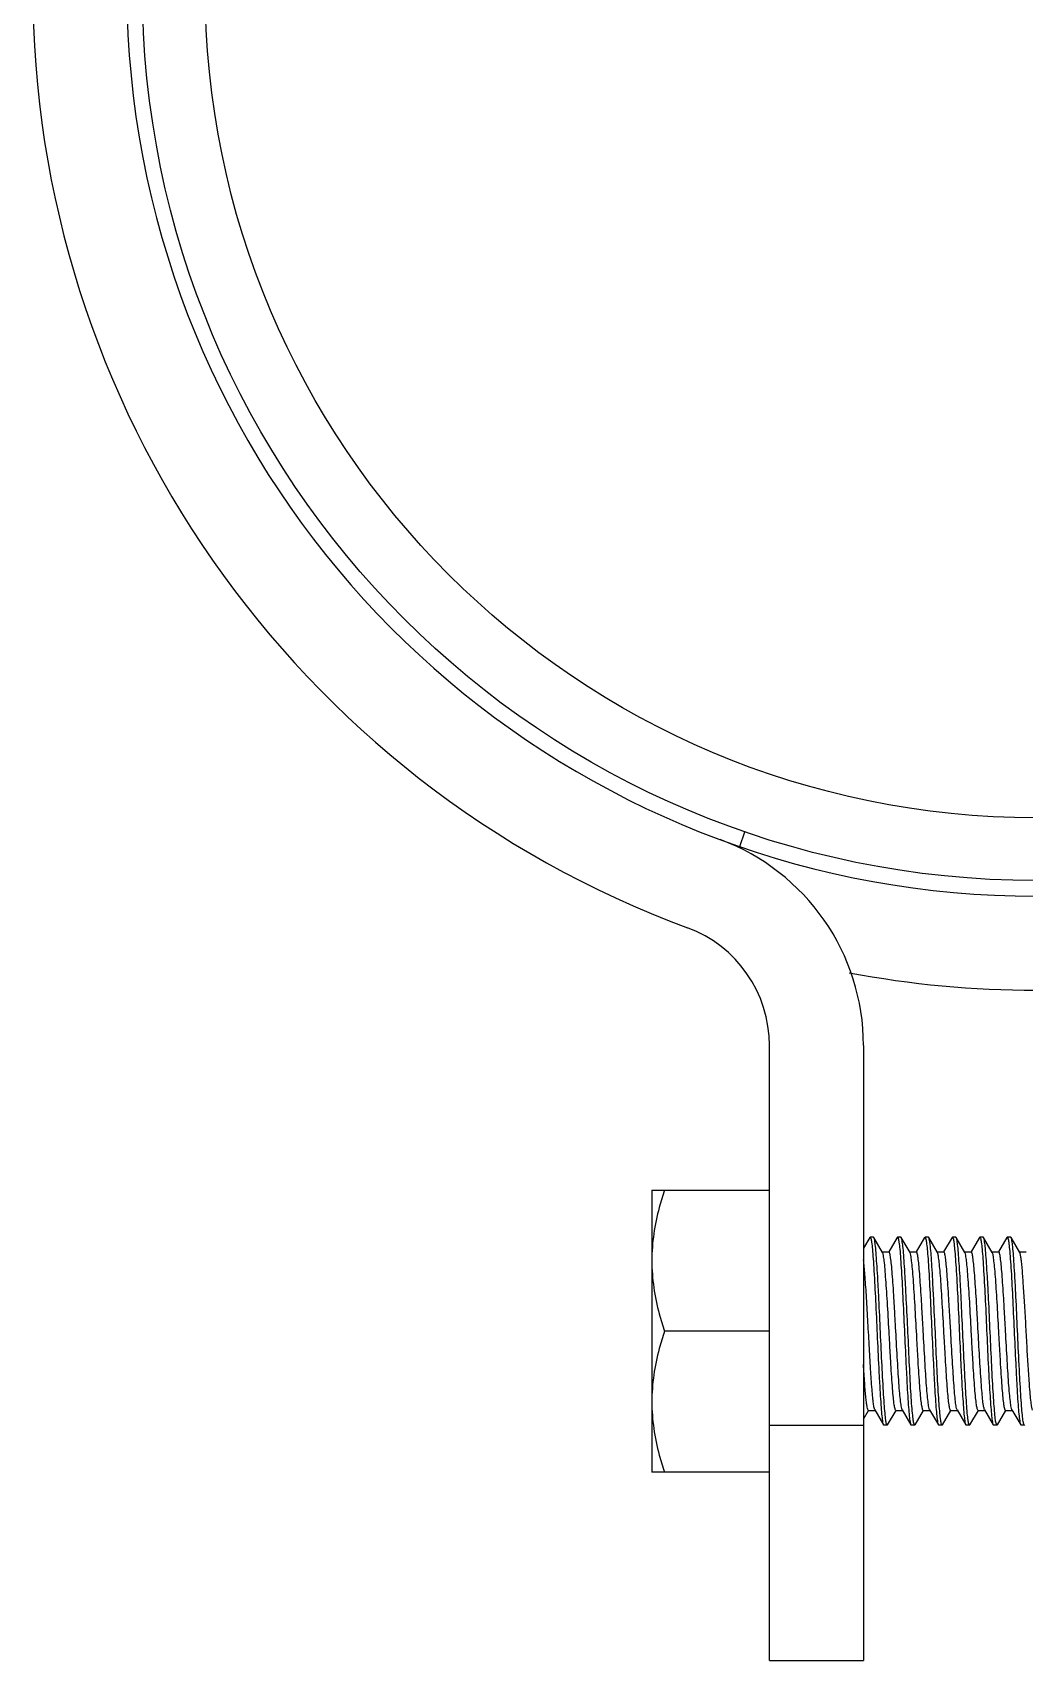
# Model space of a CAD drawing. Extents: x 27938 to 1507990, y 110129 to 923079.
# Drawn here: x 546779 to 547514, y 376821 to 378027 of the extents above; entities that cross this region are included whole.
import ezdxf

# ---------------------------------------------------------------- set-up
doc = ezdxf.new("R2010")
doc.units = 0
doc.header["$LTSCALE"] = 1000
doc.header["$MEASUREMENT"] = 0

msp = doc.modelspace()

# ---------------------------------------------------------------- linework, layer by layer
at = {"linetype": 'Continuous'}
for p, q in [((547303.2, 377423.7), (547307, 377434.7)), ((547325.1, 376820.7), (547325.1, 377276.4)), ((547394.8, 377276.4), (547394.8, 376820.7)), ((547238, 377169.2), (547325.1, 377169.2)), ((547238, 377169.2), (547238, 376960.1)), ((547399.4, 377134.1), (547394.8, 377126.1)), ((547399.4, 377134.1), (547399.7, 377134.3)), ((547402.2, 377134.3), (547399.7, 377134.3)), ((547402.2, 377134.3), (547399.7, 377134.3)), ((547399.7, 377134.3), (547399.7, 377134.3)), ((547402.5, 377134.1), (547402.2, 377134.3)), ((547408.9, 377123), (547402.5, 377134.1)), ((547419.8, 377134.1), (547413.5, 377123.4)), ((547419.8, 377134.1), (547420, 377134.3)), ((547422.6, 377134.3), (547420, 377134.3)), ((547422.6, 377134.3), (547420, 377134.3)), ((547420, 377134.3), (547420.1, 377134.3)), ((547422.8, 377134.1), (547422.6, 377134.3)), ((547429.3, 377123), (547422.8, 377134.1)), ((547440.1, 377134.1), (547433.9, 377123.4)), ((547440.1, 377134.1), (547440.4, 377134.3)), ((547442.9, 377134.3), (547440.4, 377134.3)), ((547442.9, 377134.3), (547440.4, 377134.3)), ((547440.4, 377134.3), (547440.4, 377134.3)), ((547443.2, 377134.1), (547442.9, 377134.3)), ((547449.6, 377123), (547443.2, 377134.1)), ((547460.4, 377134.1), (547454.2, 377123.4)), ((547460.4, 377134.1), (547460.7, 377134.3)), ((547463.2, 377134.3), (547460.7, 377134.3)), ((547463.2, 377134.3), (547460.7, 377134.3)), ((547460.7, 377134.3), (547460.7, 377134.3)), ((547463.5, 377134.1), (547463.2, 377134.3)), ((547469.9, 377123), (547463.5, 377134.1)), ((547480.8, 377134.1), (547474.5, 377123.4)), ((547480.8, 377134.1), (547481, 377134.3)), ((547483.6, 377134.3), (547481, 377134.3)), ((547483.6, 377134.3), (547481, 377134.3)), ((547481, 377134.3), (547481.1, 377134.3)), ((547483.8, 377134.1), (547483.6, 377134.3)), ((547490.2, 377123), (547483.8, 377134.1)), ((547501.1, 377134.1), (547494.9, 377123.4)), ((547501.1, 377134.1), (547501.3, 377134.3)), ((547503.9, 377134.3), (547501.3, 377134.3)), ((547503.9, 377134.3), (547501.3, 377134.3)), ((547501.3, 377134.3), (547501.4, 377134.3)), ((547504.1, 377134.1), (547503.9, 377134.3)), ((547510.6, 377123), (547504.1, 377134.1)), ((547413.7, 377123.3), (547408.8, 377123.3)), ((547434, 377123.3), (547429.1, 377123.3)), ((547454.3, 377123.3), (547449.4, 377123.3)), ((547449.7, 377122.8), (547449.6, 377123)), ((547474.6, 377123.3), (547469.8, 377123.3)), ((547495, 377123.3), (547490.1, 377123.3)), ((547515.3, 377123.3), (547510.4, 377123.3)), ((547325.1, 377064.6), (547247.3, 377064.6)), ((547394.8, 376999.4), (547398.6, 377005.9)), ((547398.5, 377006), (547403.3, 377006)), ((547403.2, 377006.3), (547409.6, 376995.2)), ((547412.7, 376995.2), (547418.9, 377005.9)), ((547418.8, 377006), (547423.7, 377006)), ((547423.5, 377006.3), (547429.9, 376995.2)), ((547433, 376995.2), (547439.2, 377005.9)), ((547439.1, 377006), (547444, 377006)), ((547443.8, 377006.3), (547450.3, 376995.2)), ((547453.3, 376995.2), (547459.6, 377005.9)), ((547459.4, 377006), (547464.3, 377006)), ((547464.2, 377006.3), (547470.6, 376995.2)), ((547473.7, 376995.2), (547479.9, 377005.9)), ((547479.8, 377006), (547484.7, 377006)), ((547484.5, 377006.3), (547490.9, 376995.2)), ((547494, 376995.2), (547500.2, 377005.9)), ((547500.1, 377006), (547505, 377006)), ((547504.8, 377006.3), (547511.3, 376995.2)), ((547325.1, 376995), (547394.8, 376995)), ((547409.6, 376995.2), (547409.9, 376995)), ((547412.4, 376995), (547409.9, 376995)), ((547412.4, 376995), (547409.9, 376995)), ((547412.7, 376995.2), (547412.4, 376995)), ((547412.4, 376995), (547412.4, 376995)), ((547429.9, 376995.2), (547430.2, 376995)), ((547432.7, 376995), (547430.2, 376995)), ((547432.7, 376995), (547430.2, 376995)), ((547433, 376995.2), (547432.7, 376995)), ((547432.7, 376995), (547432.7, 376995)), ((547450.3, 376995.2), (547450.5, 376995)), ((547453.1, 376995), (547450.5, 376995)), ((547453.1, 376995), (547450.5, 376995)), ((547453.1, 376995), (547453, 376995)), ((547453.3, 376995.2), (547453.1, 376995)), ((547470.6, 376995.2), (547470.9, 376995)), ((547473.4, 376995), (547470.9, 376995)), ((547473.4, 376995), (547470.9, 376995)), ((547473.7, 376995.2), (547473.4, 376995)), ((547473.4, 376995), (547473.4, 376995)), ((547490.9, 376995.2), (547491.2, 376995)), ((547493.7, 376995), (547491.2, 376995)), ((547493.7, 376995), (547491.2, 376995)), ((547494, 376995.2), (547493.7, 376995)), ((547493.7, 376995), (547493.7, 376995)), ((547511.3, 376995.2), (547511.5, 376995)), ((547513.7, 376995), (547511.5, 376995)), ((547513.7, 376995), (547511.5, 376995)), ((547513.9, 376995), (547513.7, 376995.3)), ((547514.3, 376995.2), (547514.1, 376995)), ((547325.1, 376960.1), (547238, 376960.1)), ((547325.1, 376820.7), (547394.8, 376820.7))]:
    msp.add_line(p, q, dxfattribs=at)
for radius in [662.1, 615.6]:
    msp.add_circle((547522.6, 378060.7), radius, dxfattribs=at)
for centre, radius, start, end in [((547522.6, 378060.7), 743.4, 110.3175, 249.6825), ((547522.6, 378060.7), 673.7, 109, 71), ((547232.2, 377276.4), 162.6, 0, 69.6825), ((547232.2, 377276.4), 92.9, 0, 69.6825), ((547522.6, 378060.7), 743.4, 259.2619, 280.7381)]:
    msp.add_arc(centre, radius, start, end, dxfattribs=at)
for points, knots in [([(547247.3, 377169.2), (547245.9, 377165), (547240.7, 377148), (547238, 377130.2), (547238, 377116.9)], [0, 0, 0, 0, 0.251892, 1, 1, 1, 1]), ([(547399.7, 377134.3), (547399.8, 377134.3), (547400, 377134.1), (547400.1, 377133.8), (547400.2, 377133.6)], [0, 0, 0, 0, 0.146246, 1, 1, 1, 1]), ([(547400.2, 377133.6), (547400.5, 377132.6), (547400.9, 377129.9), (547401.5, 377124.8), (547402, 377117.7), (547402.8, 377105), (547403.8, 377086.3), (547404.9, 377062.5), (547405.8, 377042.2), (547406.6, 377026.9), (547407.2, 377017.1), (547407.8, 377008.8), (547408.3, 377002.4), (547408.9, 376998.1), (547409.2, 376995.8), (547409.6, 376995.2)], [0, 0, 0, 0, 0.021868, 0.059293, 0.111148, 0.175758, 0.334416, 0.514504, 0.692433, 0.773207, 0.844889, 0.905123, 0.951944, 0.983855, 1, 1, 1, 1]), ([(547411.9, 376995.7), (547411.6, 376996.7), (547411.2, 376999.4), (547410.7, 377004.5), (547410.1, 377011.6), (547409.3, 377024.3), (547408.3, 377043), (547407.2, 377066.8), (547406.3, 377087.1), (547405.5, 377102.4), (547404.9, 377112.2), (547404.3, 377120.5), (547403.8, 377126.9), (547403.2, 377131.2), (547402.9, 377133.5), (547402.5, 377134.1)], [0, 0, 0, 0, 0.021893, 0.059337, 0.111209, 0.175831, 0.334488, 0.514558, 0.692467, 0.773229, 0.8449, 0.905129, 0.951948, 0.983856, 1, 1, 1, 1]), ([(547420.1, 377134.3), (547420.1, 377134.3), (547420.4, 377134.2), (547420.4, 377133.9), (547420.5, 377133.6)], [0, 0, 0, 0, 0.147522, 1, 1, 1, 1]), ([(547420.5, 377133.6), (547420.8, 377132.7), (547421.2, 377130), (547421.8, 377124.9), (547422.3, 377117.8), (547423.2, 377105.1), (547424.1, 377086.4), (547425.2, 377062.5), (547426.2, 377042.2), (547427, 377026.9), (547427.5, 377017.1), (547428.1, 377008.8), (547428.6, 377002.4), (547429.2, 376998.1), (547429.6, 376995.8), (547429.9, 376995.2)], [0, 0, 0, 0, 0.02168, 0.058952, 0.110694, 0.175227, 0.333837, 0.514005, 0.692077, 0.772934, 0.8447, 0.905011, 0.95189, 0.983838, 1, 1, 1, 1]), ([(547432.3, 376995.7), (547432, 376996.7), (547431.6, 376999.4), (547431, 377004.5), (547430.4, 377011.6), (547429.6, 377024.3), (547428.7, 377043), (547427.6, 377066.8), (547426.6, 377087.1), (547425.8, 377102.4), (547425.2, 377112.2), (547424.7, 377120.5), (547424.1, 377126.9), (547423.5, 377131.2), (547423.2, 377133.5), (547422.8, 377134.1)], [0, 0, 0, 0, 0.021869, 0.059298, 0.111159, 0.175773, 0.334425, 0.514513, 0.692436, 0.773203, 0.844885, 0.905123, 0.951945, 0.983855, 1, 1, 1, 1]), ([(547440.4, 377134.3), (547440.4, 377134.3), (547440.7, 377134.1), (547440.8, 377133.8), (547440.8, 377133.6)], [0, 0, 0, 0, 0.146192, 1, 1, 1, 1]), ([(547440.8, 377133.6), (547441.1, 377132.6), (547441.5, 377129.9), (547442.1, 377124.8), (547442.7, 377117.7), (547443.5, 377105), (547444.4, 377086.3), (547445.5, 377062.5), (547446.5, 377042.2), (547447.3, 377026.9), (547447.9, 377017.1), (547448.4, 377008.8), (547449, 377002.4), (547449.6, 376998.1), (547449.9, 376995.8), (547450.3, 376995.2)], [0, 0, 0, 0, 0.021875, 0.059308, 0.111172, 0.175789, 0.334441, 0.514524, 0.692444, 0.773209, 0.844888, 0.905124, 0.951946, 0.983855, 1, 1, 1, 1]), ([(547452.6, 376995.7), (547452.3, 376996.6), (547451.9, 376999.3), (547451.3, 377004.4), (547450.8, 377011.5), (547449.9, 377024.2), (547449, 377042.9), (547447.9, 377066.8), (547446.9, 377087.1), (547446.1, 377102.4), (547445.6, 377112.2), (547445, 377120.4), (547444.5, 377126.9), (547443.9, 377131.2), (547443.5, 377133.5), (547443.2, 377134.1)], [0, 0, 0, 0, 0.021696, 0.058981, 0.110733, 0.175273, 0.333889, 0.51405, 0.692109, 0.772959, 0.844718, 0.905021, 0.951895, 0.98384, 1, 1, 1, 1]), ([(547460.7, 377134.3), (547460.8, 377134.3), (547461, 377134.1), (547461.1, 377133.8), (547461.2, 377133.6)], [0, 0, 0, 0, 0.146067, 1, 1, 1, 1]), ([(547461.2, 377133.6), (547461.5, 377132.6), (547461.9, 377129.9), (547462.4, 377124.8), (547463, 377117.7), (547463.8, 377105), (547464.8, 377086.3), (547465.9, 377062.4), (547466.8, 377042.2), (547467.6, 377026.9), (547468.2, 377017.1), (547468.8, 377008.8), (547469.3, 377002.4), (547469.9, 376998.1), (547470.2, 376995.8), (547470.6, 376995.2)], [0, 0, 0, 0, 0.021894, 0.059339, 0.111212, 0.175833, 0.334492, 0.514561, 0.69247, 0.773231, 0.844902, 0.905131, 0.951948, 0.983856, 1, 1, 1, 1]), ([(547472.9, 376995.7), (547472.6, 376996.7), (547472.2, 376999.4), (547471.6, 377004.5), (547471.1, 377011.6), (547470.3, 377024.3), (547469.3, 377043), (547468.2, 377066.8), (547467.3, 377087.1), (547466.5, 377102.4), (547465.9, 377112.2), (547465.3, 377120.5), (547464.8, 377126.9), (547464.2, 377131.2), (547463.9, 377133.5), (547463.5, 377134.1)], [0, 0, 0, 0, 0.021872, 0.059299, 0.111157, 0.175768, 0.334426, 0.51451, 0.692437, 0.773209, 0.84489, 0.905124, 0.951944, 0.983855, 1, 1, 1, 1]), ([(547481.1, 377134.3), (547481.1, 377134.3), (547481.3, 377134.1), (547481.4, 377133.8), (547481.5, 377133.6)], [0, 0, 0, 0, 0.14652, 1, 1, 1, 1]), ([(547481.5, 377133.6), (547481.8, 377132.6), (547482.2, 377129.9), (547482.8, 377124.8), (547483.3, 377117.7), (547484.1, 377105), (547485.1, 377086.4), (547486.2, 377062.5), (547487.1, 377042.2), (547487.9, 377026.9), (547488.5, 377017.1), (547489.1, 377008.8), (547489.6, 377002.4), (547490.2, 376998.1), (547490.5, 376995.8), (547490.9, 376995.2)], [0, 0, 0, 0, 0.021827, 0.05922, 0.111051, 0.175644, 0.334293, 0.514399, 0.692358, 0.77315, 0.84485, 0.9051, 0.951933, 0.983851, 1, 1, 1, 1]), ([(547493.3, 376995.7), (547492.9, 376996.7), (547492.5, 376999.4), (547492, 377004.5), (547491.4, 377011.6), (547490.6, 377024.3), (547489.6, 377043), (547488.5, 377066.8), (547487.6, 377087.1), (547486.8, 377102.4), (547486.2, 377112.2), (547485.6, 377120.5), (547485.1, 377126.9), (547484.5, 377131.2), (547484.2, 377133.5), (547483.8, 377134.1)], [0, 0, 0, 0, 0.021888, 0.05933, 0.1112, 0.17582, 0.334476, 0.514549, 0.692461, 0.773223, 0.844896, 0.905127, 0.951947, 0.983856, 1, 1, 1, 1]), ([(547501.4, 377134.3), (547501.4, 377134.3), (547501.7, 377134.1), (547501.7, 377133.9), (547501.8, 377133.6)], [0, 0, 0, 0, 0.147302, 1, 1, 1, 1]), ([(547501.8, 377133.6), (547502.1, 377132.7), (547502.5, 377129.9), (547503.1, 377124.9), (547503.6, 377117.8), (547504.5, 377105.1), (547505.4, 377086.4), (547506.5, 377062.5), (547507.5, 377042.2), (547508.3, 377026.9), (547508.8, 377017.1), (547509.4, 377008.8), (547509.9, 377002.4), (547510.6, 376998.1), (547510.9, 376995.8), (547511.3, 376995.2)], [0, 0, 0, 0, 0.021712, 0.059011, 0.110774, 0.175321, 0.333937, 0.514091, 0.692138, 0.77298, 0.844732, 0.90503, 0.9519, 0.983841, 1, 1, 1, 1]), ([(547513.7, 376995.3), (547513.4, 376996), (547513, 376998.4), (547512.4, 377003.1), (547511.9, 377009.8), (547511.3, 377018.5), (547510.7, 377028.7), (547509.9, 377044.4), (547508.9, 377065.1), (547508, 377085.8), (547507.2, 377101.4), (547506.6, 377111.6), (547506, 377120), (547505.5, 377126.7), (547504.9, 377131.1), (547504.5, 377133.5), (547504.1, 377134.1)], [0, 0, 0, 0, 0.017781, 0.051792, 0.101046, 0.163901, 0.238227, 0.321493, 0.50325, 0.684515, 0.767186, 0.840711, 0.902583, 0.950706, 0.983484, 1, 1, 1, 1]), ([(547418.8, 377006), (547418.6, 377006), (547418.4, 377006.4), (547418, 377007.7), (547417.4, 377010.9), (547416.9, 377015.9), (547416.3, 377022.7), (547415.7, 377031), (547415.1, 377040.6), (547414.5, 377051), (547413.7, 377065.5), (547412.9, 377079.9), (547412, 377093.6), (547411.4, 377102.6), (547410.8, 377110.2), (547410.3, 377116.2), (547409.7, 377120.2), (547409.3, 377122.4), (547408.9, 377123)], [0, 0, 0, 0, 0.003456, 0.010692, 0.037889, 0.081613, 0.140407, 0.212192, 0.2944, 0.384075, 0.47799, 0.664972, 0.751304, 0.828651, 0.894236, 0.945722, 0.981321, 1, 1, 1, 1]), ([(547423.5, 377006.3), (547423.2, 377006.9), (547422.8, 377009), (547422.2, 377013.1), (547421.6, 377019.1), (547421, 377026.7), (547420.4, 377035.7), (547419.6, 377049.4), (547418.8, 377063.8), (547418, 377078.3), (547417.4, 377088.7), (547416.8, 377098.3), (547416.2, 377106.6), (547415.6, 377113.4), (547415, 377118.4), (547414.5, 377121.5), (547414.1, 377122.9), (547413.8, 377123.3), (547413.7, 377123.3)], [0, 0, 0, 0, 0.01868, 0.054278, 0.105764, 0.171348, 0.248694, 0.335026, 0.52201, 0.615925, 0.705601, 0.787808, 0.859593, 0.918386, 0.962109, 0.989306, 0.996546, 1, 1, 1, 1]), ([(547439.1, 377006), (547439, 377006), (547438.7, 377006.4), (547438.3, 377007.7), (547437.7, 377010.9), (547437.2, 377015.9), (547436.6, 377022.7), (547436, 377031), (547435.4, 377040.6), (547434.8, 377051), (547434, 377065.5), (547433.2, 377079.9), (547432.4, 377093.6), (547431.8, 377102.6), (547431.2, 377110.2), (547430.6, 377116.2), (547430, 377120.2), (547429.6, 377122.4), (547429.3, 377123)], [0, 0, 0, 0, 0.003455, 0.010693, 0.037891, 0.081614, 0.140407, 0.212192, 0.2944, 0.384075, 0.47799, 0.664974, 0.751306, 0.828653, 0.894237, 0.945722, 0.98132, 1, 1, 1, 1]), ([(547443.8, 377006.3), (547443.5, 377006.9), (547443.1, 377009), (547442.5, 377013.1), (547441.9, 377019.1), (547441.3, 377026.7), (547440.7, 377035.7), (547439.9, 377049.4), (547439.1, 377063.8), (547438.3, 377078.3), (547437.7, 377088.7), (547437.1, 377098.3), (547436.5, 377106.6), (547435.9, 377113.4), (547435.4, 377118.4), (547434.8, 377121.5), (547434.4, 377122.9), (547434.1, 377123.3), (547434, 377123.3)], [0, 0, 0, 0, 0.018679, 0.054277, 0.105763, 0.171348, 0.248695, 0.335027, 0.52201, 0.615925, 0.7056, 0.787807, 0.859593, 0.918386, 0.96211, 0.989308, 0.996544, 1, 1, 1, 1]), ([(547459.4, 377006), (547459.3, 377006), (547459, 377006.4), (547458.6, 377007.7), (547458.1, 377010.7), (547457.5, 377015.6), (547456.9, 377022.3), (547456.4, 377030.4), (547455.8, 377039.8), (547455.2, 377050), (547454.4, 377064.3), (547453.4, 377081.6), (547452.4, 377097.9), (547451.6, 377109), (547451, 377115.2), (547450.4, 377119.6), (547450, 377122), (547449.7, 377122.8)], [0, 0, 0, 0, 0.003398, 0.010481, 0.037063, 0.079811, 0.137346, 0.207687, 0.288384, 0.376611, 0.469274, 0.654855, 0.819309, 0.886268, 0.939811, 0.978111, 1, 1, 1, 1]), ([(547464.2, 377006.3), (547463.8, 377006.9), (547463.4, 377009), (547462.8, 377013.1), (547462.3, 377019.1), (547461.7, 377026.7), (547461.1, 377035.7), (547460.2, 377049.4), (547459.5, 377063.8), (547458.6, 377078.3), (547458, 377088.7), (547457.4, 377098.3), (547456.8, 377106.6), (547456.2, 377113.4), (547455.7, 377118.4), (547455.2, 377121.5), (547454.8, 377122.9), (547454.5, 377123.3), (547454.3, 377123.3)], [0, 0, 0, 0, 0.01868, 0.054279, 0.105766, 0.17135, 0.248697, 0.335029, 0.522011, 0.615926, 0.705601, 0.78781, 0.859595, 0.918388, 0.962111, 0.989307, 0.996546, 1, 1, 1, 1]), ([(547479.8, 377006), (547479.6, 377006), (547479.3, 377006.4), (547478.9, 377007.7), (547478.4, 377010.9), (547477.8, 377015.9), (547477.2, 377022.7), (547476.6, 377031), (547476, 377040.6), (547475.4, 377051), (547474.6, 377065.5), (547473.9, 377079.9), (547473, 377093.6), (547472.4, 377102.6), (547471.8, 377110.2), (547471.3, 377116.2), (547470.6, 377120.2), (547470.3, 377122.4), (547469.9, 377123)], [0, 0, 0, 0, 0.003456, 0.010692, 0.037889, 0.081613, 0.140406, 0.212192, 0.294399, 0.384075, 0.477989, 0.664972, 0.751304, 0.828651, 0.894236, 0.945722, 0.981321, 1, 1, 1, 1]), ([(547484.3, 377006.8), (547484, 377007.8), (547483.5, 377010.3), (547483, 377015), (547482.4, 377021.3), (547481.6, 377032.6), (547480.6, 377048.8), (547479.7, 377066), (547478.9, 377080.2), (547478.3, 377090.2), (547477.7, 377099.4), (547477.1, 377107.4), (547476.5, 377113.9), (547476, 377118.7), (547475.5, 377121.6), (547475.1, 377122.9), (547474.8, 377123.3), (547474.6, 377123.3)], [0, 0, 0, 0, 0.024737, 0.065402, 0.120735, 0.188882, 0.353983, 0.53832, 0.629884, 0.716845, 0.796224, 0.865309, 0.92175, 0.963653, 0.989702, 0.996649, 1, 1, 1, 1]), ([(547500.1, 377006), (547500, 377006), (547499.7, 377006.4), (547499.3, 377007.7), (547498.7, 377010.9), (547498.2, 377015.9), (547497.6, 377022.7), (547497, 377031), (547496.4, 377040.6), (547495.8, 377051), (547495, 377065.5), (547494.2, 377079.9), (547493.4, 377093.6), (547492.8, 377102.6), (547492.2, 377110.2), (547491.6, 377116.2), (547491, 377120.2), (547490.6, 377122.4), (547490.2, 377123)], [0, 0, 0, 0, 0.003456, 0.010693, 0.037891, 0.081614, 0.140408, 0.212193, 0.2944, 0.384075, 0.47799, 0.664974, 0.751306, 0.828653, 0.894237, 0.945723, 0.981321, 1, 1, 1, 1]), ([(547504.8, 377006.3), (547504.5, 377006.9), (547504.1, 377009), (547503.5, 377013.1), (547502.9, 377019.1), (547502.3, 377026.7), (547501.7, 377035.7), (547500.9, 377049.4), (547500.1, 377063.8), (547499.3, 377078.3), (547498.7, 377088.7), (547498.1, 377098.3), (547497.5, 377106.6), (547496.9, 377113.4), (547496.4, 377118.4), (547495.8, 377121.5), (547495.4, 377122.9), (547495.1, 377123.3), (547495, 377123.3)], [0, 0, 0, 0, 0.018679, 0.054277, 0.105763, 0.171348, 0.248694, 0.335027, 0.52201, 0.615925, 0.7056, 0.787807, 0.859592, 0.918386, 0.96211, 0.989307, 0.996544, 1, 1, 1, 1]), ([(547520.1, 377006.2), (547519.8, 377006.9), (547519.4, 377008.9), (547518.8, 377012.7), (547518.3, 377018.4), (547517.1, 377032.3), (547516.2, 377049.7), (547515.1, 377069.9), (547514.2, 377085.3), (547513.3, 377099), (547512.6, 377109.1), (547512, 377115.5), (547511.5, 377119), (547511.1, 377121.4), (547510.8, 377122.6), (547510.6, 377123)], [0, 0, 0, 0, 0.017852, 0.051664, 0.100534, 0.162875, 0.407985, 0.545976, 0.68048, 0.801297, 0.899285, 0.937334, 0.967097, 0.988058, 1, 1, 1, 1]), ([(547238, 377116.9), (547238, 377103.6), (547240.7, 377085.8), (547245.9, 377068.9), (547247.3, 377064.6)], [0, 0, 0, 0, 0.748108, 1, 1, 1, 1]), ([(547403.2, 377006.3), (547402.9, 377006.8), (547402.6, 377008.4), (547402, 377011.5), (547401.6, 377016.1), (547400.8, 377024.6), (547400, 377037.5), (547399, 377054.8), (547398, 377073.1), (547397, 377090.6), (547396, 377105.3), (547395.2, 377114), (547394.8, 377117.6)], [0, 0, 0, 0, 0.015697, 0.044446, 0.085716, 0.138485, 0.272802, 0.433446, 0.603652, 0.765638, 0.902498, 1, 1, 1, 1]), ([(547247.3, 377064.6), (547245.9, 377060.4), (547240.7, 377043.4), (547238, 377025.6), (547238, 377012.4)], [0, 0, 0, 0, 0.251892, 1, 1, 1, 1]), ([(547398.5, 377006), (547398.2, 377006), (547397.8, 377007), (547397.5, 377008.6), (547397, 377011.6), (547396.6, 377015.5), (547396.1, 377020.5), (547395.5, 377028.7), (547395.1, 377035.4), (547394.8, 377040)], [0, 0, 0, 0, 0.021802, 0.074827, 0.160247, 0.276725, 0.42207, 0.593424, 1, 1, 1, 1]), ([(547238, 377012.4), (547238, 376999.1), (547240.7, 376981.3), (547245.9, 376964.3), (547247.3, 376960.1)], [0, 0, 0, 0, 0.748108, 1, 1, 1, 1]), ([(547412.4, 376995), (547412.3, 376995), (547412.1, 376995.2), (547412, 376995.5), (547411.9, 376995.7)], [0, 0, 0, 0, 0.146075, 1, 1, 1, 1]), ([(547432.7, 376995), (547432.7, 376995), (547432.4, 376995.2), (547432.3, 376995.5), (547432.3, 376995.7)], [0, 0, 0, 0, 0.146237, 1, 1, 1, 1]), ([(547453, 376995), (547453, 376995), (547452.8, 376995.1), (547452.7, 376995.4), (547452.6, 376995.7)], [0, 0, 0, 0, 0.147411, 1, 1, 1, 1]), ([(547473.4, 376995), (547473.3, 376995), (547473.1, 376995.2), (547473, 376995.5), (547472.9, 376995.7)], [0, 0, 0, 0, 0.14622, 1, 1, 1, 1]), ([(547493.7, 376995), (547493.6, 376995), (547493.4, 376995.2), (547493.3, 376995.5), (547493.3, 376995.7)], [0, 0, 0, 0, 0.146104, 1, 1, 1, 1]), ([(547514.1, 376995), (547514, 376995), (547514, 376995), (547513.9, 376995), (547513.9, 376995)], [0, 0, 0, 0, 0.450523, 1, 1, 1, 1])]:
    msp.add_open_spline(points, degree=3, knots=knots, dxfattribs=at)
msp.add_open_spline([(547484.5, 377006.3), (547484.4, 377006.4), (547484.3, 377006.6), (547484.3, 377006.8)], degree=3, dxfattribs=at)

doc.saveas('drawing.dxf')
